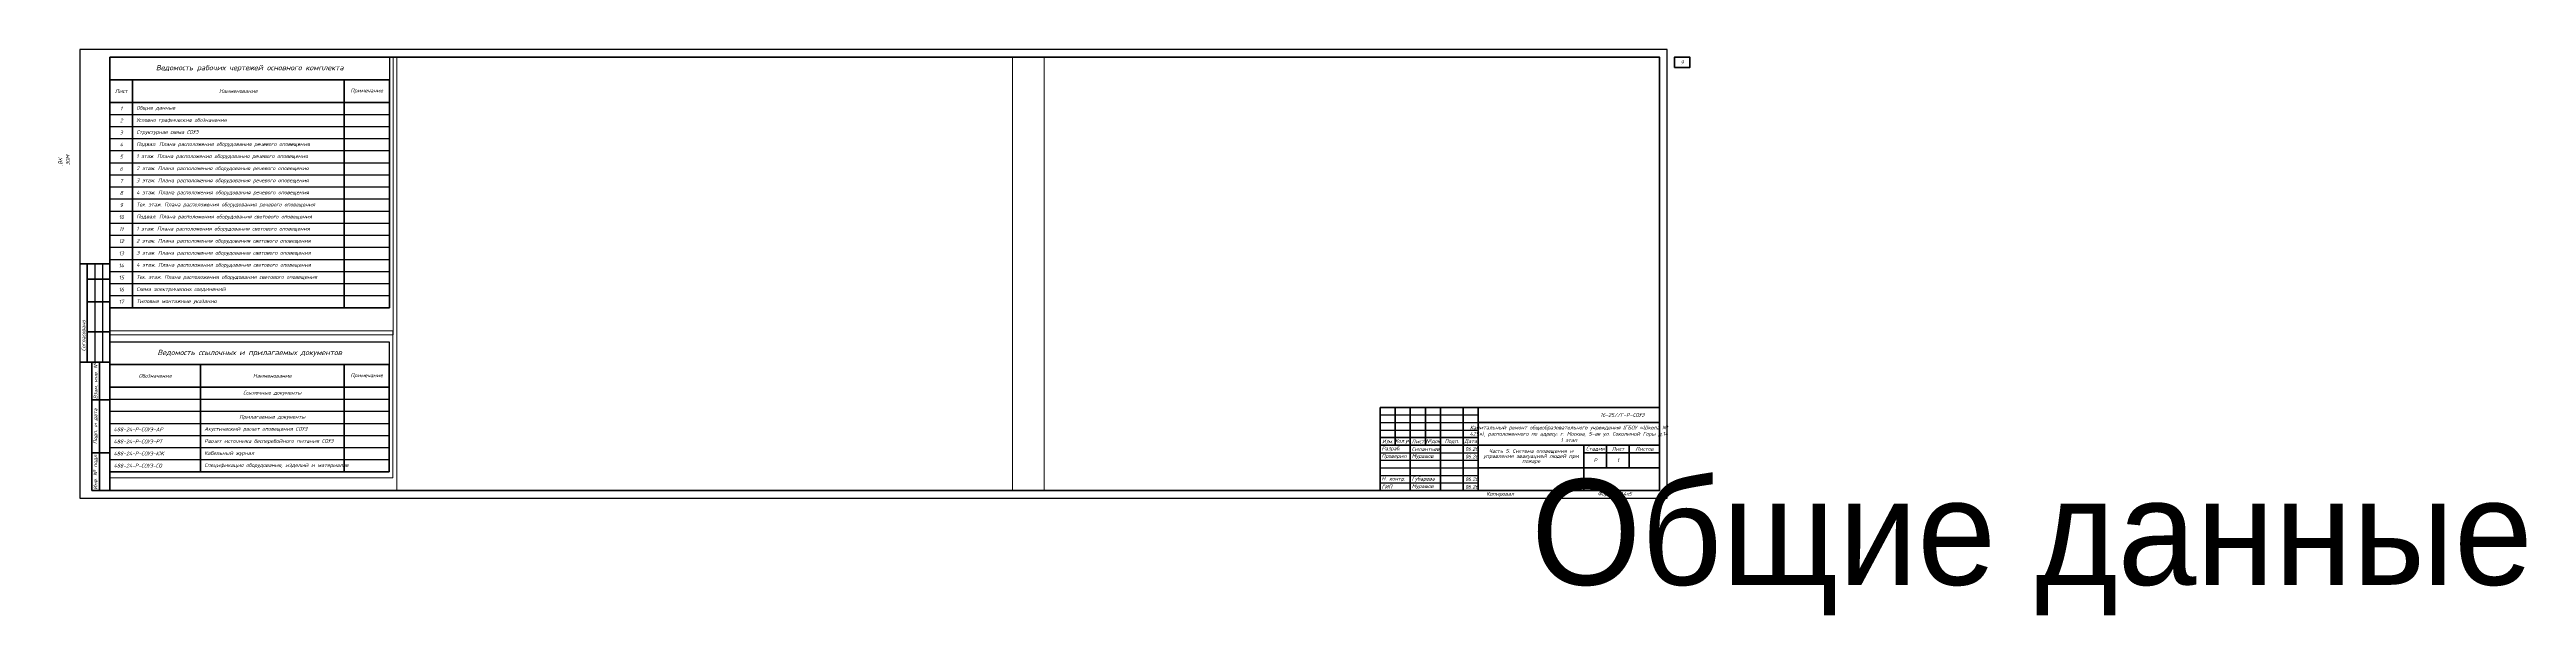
# Paper-space layout 'Общие данные' of a CAD drawing. Extents: x -20 to 1620, y -78 to 297.
# The model-space entities are those that its viewports show. They can reach past a viewport. Long polylines and large blocks are cut down to what shows.
import ezdxf
from ezdxf.enums import TextEntityAlignment as Align

# ---------------------------------------------------------------- set-up
doc = ezdxf.new("R2018")
doc.units = 0
doc.header["$LTSCALE"] = 100
doc.layers.get('Defpoints').update_dxf_attribs({"color": 42})
doc.styles.add('ISOCPEUR', font='isocpeui.ttf', dxfattribs={"height": 250})
doc.styles.add('OlympDesign', font='isocpeui.ttf', dxfattribs={"height": 250})
doc.styles.get("Standard").update_dxf_attribs({"font": 'arial.ttf'})

# ---------------------------------------------------------------- blocks, each defined once
blk = doc.blocks.new('*U2279')
at = {"linetype": 'Continuous', "lineweight": 25}
for p, q in [((1051, 297), (0, 297)), ((0, 297), (0, 0)), ((1051, 0), (1051, 297)), ((10, 155), (10, 90)), ((15, 155), (15, 90)), ((861, 55), (926, 55)), ((861, 50), (926, 50)), ((861, 45), (926, 45)), ((861, 30), (926, 30)), ((861, 25), (926, 25)), ((861, 20), (926, 20)), ((0, 0), (1051, 0)), ((861, 15), (926, 15)), ((861, 10), (926, 10))]:
    blk.add_line(p, q, dxfattribs=at)
at = {"linetype": 'Continuous', "lineweight": 60}
for p, q in [((1046, 292), (20, 292)), ((20, 292), (20, 5)), ((1046, 5), (1046, 292)), ((20, 155), (0, 155)), ((5, 155), (5, 90)), ((20, 145), (5, 145)), ((20, 130), (5, 130)), ((20, 110), (5, 110)), ((20, 90), (0, 90)), ((8, 90), (8, 5)), ((13, 90), (13, 5)), ((8, 65), (20, 65)), ((861, 60), (1046, 60)), ((861, 5), (861, 60)), ((871, 60), (871, 35)), ((881, 60), (881, 5)), ((891, 60), (891, 35)), ((901, 60), (901, 5)), ((916, 60), (916, 5)), ((926, 5), (926, 60)), ((926, 50), (1046, 50)), ((1046, 5), (1046, 60)), ((861, 40), (926, 40)), ((861, 35), (1046, 35)), ((996, 35), (996, 5)), ((1011, 35), (1011, 20)), ((1026, 35), (1026, 20)), ((8, 30), (20, 30)), ((926, 20), (1046, 20)), ((996, 30), (1046, 30)), ((8, 5), (20, 5)), ((20, 5), (1046, 5))]:
    blk.add_line(p, q, dxfattribs=at)
at = {"linetype": 'Continuous', "lineweight": 40}
blk.add_line((996, 5), (996, 35), dxfattribs=at)
at = {"lineweight": 60}
blk.add_lwpolyline([(1056, 285), (1066, 285), (1066, 292), (1056, 292)], close=True, dxfattribs=at)
at = {"linetype": 'Continuous', "rotation": 90, "style": 'ISOCPEUR'}
for s, insert, char_height, width, attachment_point in [('20_Главный_специалист_ВК', (-12.5, 176), 2.5, 19, 4), ('01.26', (-12.5, 215), 2.5, 10, 5), ('21_Главный_специалист_ЭОМ', (-7.5, 176), 2.5, 19, 4), ('01.26', (-7.5, 215), 2.5, 10, 5), ('01.26', (-2.5, 215), 2.5, 10, 5), ('Согласовано', (-17.5, 172.5), 3, 35, 5), ('Гл. спец ВК', (-12.5, 156), 2.5, 19, 4), ('Гл. спец ЭОМ', (-7.5, 156), 2.5, 19, 4), ('01.26', (-12.5, 150), 2.5, 10, 5), ('19_Главный_конструктор', (-7.5, 111), 2.5, 19, 4), ('01.26', (-7.5, 150), 2.5, 10, 5), ('18_Главный_специалист_ОВ', (-2.5, 111), 2.5, 19, 4), ('01.26', (-2.5, 150), 2.5, 10, 5), ('17_ГАП', (-12.5, 111), 2.5, 19, 4), ('Согласовано', (2.5, 107.5), 2.5, 35, 5), ('Гл. констр. ', (-7.5, 91), 2.5, 19, 4), ('Гл. спец ОВ', (-2.5, 91), 2.5, 19, 4), ('ГАП', (-12.5, 91), 2.5, 19, 4), ('Взам. инв. №', (10.5, 77.5), 2.5, 25, 5), ('Подп. и дата', (10.5, 47.5), 2.5, 35, 5), ('Инв. № подл.', (10.5, 17.5), 2.5, 25, 5)]:
    blk.add_mtext(s, dxfattribs=dict(at, insert=insert, char_height=char_height, width=width, attachment_point=attachment_point))
at = {"linetype": 'Continuous', "char_height": 2.5, "style": 'ISOCPEUR'}
for s, insert, width, attachment_point in [('16-25//Г-Р–СОУЭ', (1036, 55), 110, 6), ('Разраб.', (862, 32.5), 19, 4), ('Силантьев', (882, 32.5), 19, 4), ('06.26', (917.3, 32.5), 10, 4), ('Капитальный ремонт общеобразовательного учреждения (ГБОУ «Школа № 429»), расположенного по адресу: г. Москва, 5-ая ул. Соколиной Горы д.14 1 этап', (986, 42.5), 118.295, 5), ('Проверил', (862, 27.5), 19, 4), ('Мурашов', (882, 27.5), 19, 4), ('06.26', (917.3, 27.5), 10, 4), ('Р', (1003.5, 25), 15, 5), ('Н. контр.', (862, 12.5), 19, 4), ('ГИП', (862, 7.5), 19, 4), ('Губарева', (882, 12.5), 19, 4), ('Мурашов', (882, 7.5), 19, 4), ('06.26', (917.3, 12.5), 10, 4), ('06.26', (917.3, 7.4), 10, 4), ('Копировал', (940.5, 2.5), 25, 5), ('Формат', (1011.5, 2.5), 16, 5)]:
    blk.add_mtext(s, dxfattribs=dict(at, insert=insert, width=width, attachment_point=attachment_point))
at = {"char_height": 2.5, "attachment_point": 5, "style": 'ISOCPEUR'}
for s, insert, width in [('Изм.', (866, 37.5), 10), ('Кол.уч', (876, 37.5), 10), ('Лист', (886, 37.5), 10), ('№док', (896, 37.5), 10), ('Подп.', (908.5, 37.5), 15), ('Дата', (921, 37.5), 10), ('Стадия', (1003.5, 32.5), 15), ('Лист', (1018.5, 32.5), 15), ('Листов', (1036, 32.5), 20)]:
    blk.add_mtext(s, dxfattribs=dict(at, insert=insert, width=width))
at = {"linetype": 'Continuous', "insert": (961, 27.5), "char_height": 2.5, "width": 68.295, "attachment_point": 5, "line_spacing_factor": 0.8, "style": 'ISOCPEUR'}
blk.add_mtext('Часть 5. Система оповещения и управления эвакуацией людей при пожаре', dxfattribs=at)
at = {"style": 'ISOCPEUR'}
for tag, p in [('Сквозная_нумерация', (1061, 288.5)), ('Форма3_номер_листа', (1018.5, 25)), ('Форма3_количество_листов', (1036, 25))]:
    blk.add_attdef(tag, text='', height=2.5, dxfattribs=at).set_placement(p, align=Align.MIDDLE_CENTER)
blk.add_attdef('Форма3_дополнительный_шифр', text='', height=2.5, dxfattribs=at).set_placement((1036, 55), align=Align.MIDDLE_LEFT)
at = {"lineweight": 30, "flags": 104}
blk.add_attdef('Форма3_наименование_чертежа', text='', height=2.5, dxfattribs=at).set_placement((961, 12.5), align=Align.MIDDLE_CENTER)
at = {"style": 'ISOCPEUR', "flags": 8}
blk.add_attdef('Формат', (1019.5, 1.5), '', height=2.5, dxfattribs=at)
blk.add_wipeout([(-20, 220), (-0.5, 220), (-0.5, 90), (-20, 90)])
blk = doc.blocks.new('*T309')
at = {"color": 7, "linetype": 'ByBlock', "true_color": 0xffffff, "transparency": 16777216}
for p, q in [((0, 0), (18500, 0)), ((0, 0), (0, -1500)), ((18500, 0), (18500, -1500))]:
    blk.add_line(p, q, dxfattribs=at)
at = {"color": 0, "linetype": 'ByBlock', "lineweight": 70, "transparency": 16777216}
for p, q in [((0, -1500), (18500, -1500)), ((0, -1500), (0, -8600)), ((6000, -1500), (6000, -8600)), ((15500, -1500), (15500, -8600)), ((18500, -1500), (18500, -8600)), ((0, -3000), (18500, -3000)), ((0, -8600), (18500, -8600))]:
    blk.add_line(p, q, dxfattribs=at)
at = {"color": 0, "linetype": 'ByBlock', "lineweight": 25, "transparency": 16777216}
for p, q in [((0, -3800), (18500, -3800)), ((0, -4600), (18500, -4600)), ((0, -5400), (18500, -5400)), ((0, -6200), (18500, -6200)), ((0, -7000), (18500, -7000)), ((0, -7800), (18500, -7800))]:
    blk.add_line(p, q, dxfattribs=at)
at = {"transparency": 16777216, "style": 'OlympDesign'}
for s, insert, char_height, width, attachment_point in [('Ведомость ссылочных и прилагаемых документов', (9250, -750), 350, 18000, 5), ('Обозначение', (3000, -2250), 250, 5500, 5), ('Ссылочные документы', (10750, -3400), 250, 9000, 5), ('Наименование', (10750, -2250), 250, 9000, 5), ('Примечание', (17000, -2250), 250, 2500, 5), ('Прилагаемые документы', (10750, -5000), 250, 9000, 5), ('488-24-Р-СОУЭ-АР', (250, -5800), 250, 5500, 4), ('488-24-Р-СОУЭ-РТ', (250, -6600), 250, 5500, 4), ('Акустический расчет оповещения СОУЭ', (6250, -5800), 250, 9000, 4), ('Расчет источника бесперебойного питания СОУЭ', (6250, -6600), 250, 9000, 4), ('488-24-Р-СОУЭ-КЖ', (250, -7400), 250, 5500, 4), ('488-24-Р-СОУЭ-СО', (250, -8200), 250, 5500, 4), ('Кабельный журнал', (6250, -7400), 250, 9000, 4), ('Спецификация оборудования, изделий и материалов', (6250, -8200), 250, 9000, 4)]:
    blk.add_mtext(s, dxfattribs=dict(at, insert=insert, char_height=char_height, width=width, attachment_point=attachment_point))
blk = doc.blocks.new('*T310')
at = {"color": 7, "linetype": 'ByBlock', "true_color": 0xffffff, "transparency": 16777216}
for p, q in [((0, 0), (18500, 0)), ((0, 0), (0, -1500)), ((18500, 0), (18500, -1500))]:
    blk.add_line(p, q, dxfattribs=at)
at = {"color": 0, "linetype": 'ByBlock', "lineweight": 70, "transparency": 16777216}
for p, q in [((0, -1500), (18500, -1500)), ((0, -1500), (0, -16600)), ((1500, -1500), (1500, -16600)), ((15500, -1500), (15500, -16600)), ((18500, -1500), (18500, -16600)), ((0, -3000), (18500, -3000)), ((0, -16600), (18500, -16600))]:
    blk.add_line(p, q, dxfattribs=at)
at = {"color": 0, "linetype": 'ByBlock', "lineweight": 25, "transparency": 16777216}
for p, q in [((0, -3800), (18500, -3800)), ((0, -4600), (18500, -4600)), ((0, -5400), (18500, -5400)), ((0, -6200), (18500, -6200)), ((0, -7000), (18500, -7000)), ((0, -7800), (18500, -7800)), ((0, -8600), (18500, -8600)), ((0, -9400), (18500, -9400)), ((0, -10200), (18500, -10200)), ((0, -11000), (18500, -11000)), ((0, -11800), (18500, -11800)), ((0, -12600), (18500, -12600)), ((0, -13400), (18500, -13400)), ((0, -14200), (18500, -14200)), ((0, -15000), (18500, -15000)), ((0, -15800), (18500, -15800))]:
    blk.add_line(p, q, dxfattribs=at)
at = {"transparency": 16777216, "style": 'OlympDesign'}
for s, insert, char_height, width, attachment_point in [('Ведомость рабочих чертежей основного комплекта', (9250, -750), 350, 18000, 5), ('Лист', (750, -2250), 250, 1000, 5), ('1', (750, -3400), 250, 1000, 5), ('Общие данные ', (1750, -3400), 250, 13500, 4), ('Наименование', (8500, -2250), 250, 13500, 5), ('Примечание', (17000, -2250), 250, 2500, 5), ('3', (750, -5000), 250, 1000, 5), ('2', (750, -4200), 250, 1000, 5), ('Условно графические обозначения', (1750, -4200), 250, 13500, 4), ('Структурная схема СОУЭ', (1750, -5000), 250, 13500, 4), ('5', (750, -6600), 250, 1000, 5), ('4', (750, -5800), 250, 1000, 5), ('Подвал. Плана расположения оборудования речевого оповещения', (1750, -5800), 250, 13500, 4), ('1 этаж. Плана расположения оборудования речевого оповещения', (1750, -6600), 250, 13500, 4), ('6', (750, -7400), 250, 1000, 5), ('7', (750, -8200), 250, 1000, 5), ('2 этаж. Плана расположения оборудования речевого оповещения', (1750, -7400), 250, 13500, 4), ('3 этаж. Плана расположения оборудования речевого оповещения', (1750, -8200), 250, 13500, 4), ('8', (750, -9000), 250, 1000, 5), ('9', (750, -9800), 250, 1000, 5), ('4 этаж. Плана расположения оборудования речевого оповещения', (1750, -9000), 250, 13500, 4), ('Тех. этаж. Плана расположения оборудования речевого оповещения', (1750, -9800), 250, 13500, 4), ('10', (750, -10600), 250, 1000, 5), ('11', (750, -11400), 250, 1000, 5), ('Подвал. Плана расположения оборудования светового оповещения', (1750, -10600), 250, 13500, 4), ('1 этаж. Плана расположения оборудования светового оповещения', (1750, -11400), 250, 13500, 4), ('13', (750, -13000), 250, 1000, 5), ('12', (750, -12200), 250, 1000, 5), ('2 этаж. Плана расположения оборудования светового оповещения', (1750, -12200), 250, 13500, 4), ('3 этаж. Плана расположения оборудования светового оповещения', (1750, -13000), 250, 13500, 4), ('14', (750, -13800), 250, 1000, 5), ('15', (750, -14600), 250, 1000, 5), ('4 этаж. Плана расположения оборудования светового оповещения', (1750, -13800), 250, 13500, 4), ('Тех. этаж. Плана расположения оборудования светового оповещения', (1750, -14600), 250, 13500, 4), ('16', (750, -15400), 250, 1000, 5), ('17', (750, -16200), 250, 1000, 5), ('Схема электрических соединений', (1750, -15400), 250, 13500, 4), ('Типовые монтажные указания', (1750, -16200), 250, 13500, 4)]:
    blk.add_mtext(s, dxfattribs=dict(at, insert=insert, char_height=char_height, width=width, attachment_point=attachment_point))

msp = doc.modelspace()

# ---------------------------------------------------------------- block references
for name, p in [('*T310', (-149485.506264, -34967.193131)), ('*T309', (-128485.506264, -34967.193131))]:
    msp.add_blockref(name, p)

psp = doc.layouts.new('Общие данные')

# ---------------------------------------------------------------- block references
ref = psp.add_blockref('*U2279', (0, 0))
ref.add_attrib('Формат', 'А4х5', (1019.5, 1.5), dxfattribs={"height": 2.5, "style": 'ISOCPEUR'})
ref.add_attrib('Форма3_номер_листа', '1', dxfattribs={"height": 2.5, "style": 'ISOCPEUR'}).set_placement((1018.5, 25), align=Align.MIDDLE_CENTER)
lines = psp.add_mtext('Общие данные', dxfattribs={"insert": (961, 12.5), "char_height": 70, "attachment_point": 1})
ref.add_attrib('Форма3_наименование_чертежа', '', (961, 12.5), dxfattribs={"flags": 104}).embed_mtext(lines)
ref.add_attrib('Сквозная_нумерация', '9', dxfattribs={"height": 2.5, "style": 'ISOCPEUR'}).set_placement((1061, 288.5), align=Align.MIDDLE_CENTER)

# ---------------------------------------------------------------- next in the draw order: viewports
at = {"layer": 'Defpoints', "color": 2}
psp.add_viewport(center=(113.8, 200), size=(187.5, 184.063), view_center_point=(-140108.418389, -44170.359038), view_height=18406.33181377, dxfattribs=at)
for center, size, view_center_point, view_height, status in [((413.7, 148.5), (407.6, 287), (-78687.255542, -48023.629416), 28700.00010624, 4), ((842.4, 148.5), (407.6, 287), (-33497.59226, -46927.732036), 28700.00076896, 5), ((113.6, 62.1), (187.2, 97.431), (-119124.040119, -39100.673203), 9743.05200509, 3)]:
    psp.add_viewport(center=center, size=size, view_center_point=view_center_point, view_height=view_height, status=status, dxfattribs=at)

doc.saveas('drawing.dxf')
